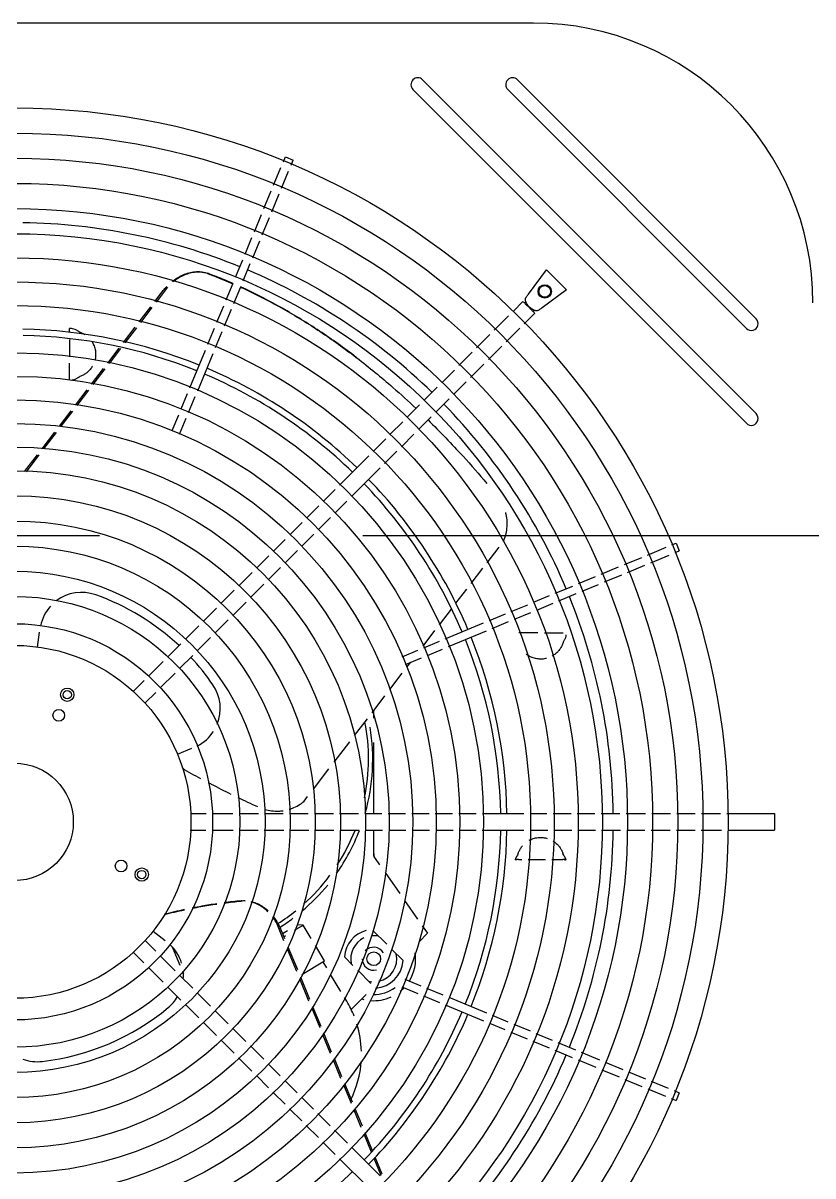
# Model space of a CAD drawing. Extents: x 17.6 to 65.2, y 116.5 to 153.5.
# Drawn here: x 34.349 to 34.724, y 149.449 to 149.996 of the extents above; entities that cross this region are included whole.
import ezdxf

# ---------------------------------------------------------------- set-up
doc = ezdxf.new("R2010")
doc.units = 0
doc.header["$MEASUREMENT"] = 0
doc.linetypes.add('HIDDEN', pattern=[0.375, 0.25, -0.125])
doc.layers.add('INST_-_AR_CONDICIONADO', color=1, linetype='CONTINUOUS')

msp = doc.modelspace()

# ---------------------------------------------------------------- linework, layer by layer
at = {"layer": 'INST_-_AR_CONDICIONADO', "linetype": 'CONTINUOUS'}
for p, q in [((34.59110214718316, 149.9961699994383), (34.09862163598154, 149.9961699994383)), ((34.53851463174692, 149.9692388297819), (34.6968383850276, 149.8109150765016)), ((34.58352093986559, 149.9692388297819), (34.6968383850276, 149.8559213846205)), ((34.53390341514546, 149.9646276131805), (34.69222716842614, 149.8063038598997)), ((34.57890972326459, 149.9646276131805), (34.69222716842614, 149.8513101680194))]:
    msp.add_line(p, q, dxfattribs=at)
at = {"layer": 'INST_-_AR_CONDICIONADO', "color": 9, "linetype": 'CONTINUOUS'}
for p, q in [((34.47241171710721, 149.93039240586), (34.47337356367029, 149.9327145088783)), ((34.473374196642, 149.9327142466928), (34.47704815415977, 149.9311924436613)), ((34.4678007195339, 149.9192604729828), (34.47127196878023, 149.9276408099908)), ((34.47603493630277, 149.9287445290559), (34.47704878713148, 149.9311921814758)), ((34.47152794725935, 149.9178636949819), (34.47489518797624, 149.9259929331871)), ((34.46320215026594, 149.9081585446863), (34.46666097120624, 149.9165088771136)), ((34.46690336827646, 149.9066989736812), (34.47038819893282, 149.9151120991131)), ((34.45864515054268, 149.897156974152), (34.46206290033433, 149.9054081520524)), ((34.46234636855411, 149.8956974031473), (34.46576411834553, 149.9039485810477)), ((34.45426983210518, 149.8865940210404), (34.45750590061107, 149.8944065815185)), ((34.45786701122483, 149.8848832779324), (34.46120711862386, 149.8929470105131)), ((34.44970751292226, 149.875579608193), (34.45312925230905, 149.8838404178284)), ((34.45330469204259, 149.8738688650857), (34.45672643142893, 149.8821296747211)), ((34.58870498378565, 149.8675840339632), (34.59728399001096, 149.8791779528845)), ((34.60677750812965, 149.8696844347656), (34.59728399001096, 149.8791779528845)), ((34.44524771531133, 149.8648127043176), (34.44856693312613, 149.8728260049813)), ((34.41141756035267, 149.8640250878709), (34.41542579870088, 149.8692487257863)), ((34.41214058292917, 149.8638091272214), (34.41763511709814, 149.8709697435622)), ((34.44887093450802, 149.8631648275135), (34.45216411224715, 149.8711152618737)), ((34.60677750812965, 149.8696844347656), (34.59526629714355, 149.8611667408032)), ((34.4408786800584, 149.8542649201533), (34.4441079669848, 149.8620611084487)), ((34.58141969603525, 149.8593967036549), (34.58613623924293, 149.8641132468626)), ((34.58745599234135, 149.8640708149271), (34.58695119702588, 149.8632948671985)), ((34.40404436940457, 149.8544161583488), (34.40947831299832, 149.8614978115151)), ((34.40477584159635, 149.8542112094521), (34.41020133557481, 149.8612818508655)), ((34.44450189925374, 149.8526170433496), (34.44773118618082, 149.8604132316446)), ((34.57253000161131, 149.8505070092312), (34.57931217937812, 149.8572891869981)), ((34.58671036825035, 149.8535342501393), (34.59171280210853, 149.8585366839972)), ((34.59167037017232, 149.8598564370959), (34.59089442244453, 149.8593516417805)), ((34.59526629714355, 149.8611667408032), (34.59518380567374, 149.8611051387955)), ((34.37096773451231, 149.8495860411717), (34.37096773451231, 149.8512416043262)), ((34.37177514698988, 149.8512416043262), (34.37096773451231, 149.8512416043262)), ((34.39653472662349, 149.844629401335), (34.4020921300405, 149.8518719504754)), ((34.397292277102, 149.8444584383237), (34.40282360223205, 149.8516670015782)), ((34.43655070893828, 149.8438162735796), (34.4397389317312, 149.8515133242844)), ((34.57820178725638, 149.8450256691458), (34.58460285159322, 149.8514267334825)), ((34.37096773451231, 149.8460576696344), (34.37096773451231, 149.8378421844191)), ((34.44019993784855, 149.8422311897802), (34.44336215092721, 149.8498654474806)), ((34.56412500562806, 149.8421020132477), (34.57042494222446, 149.8484019498441)), ((34.38905037557151, 149.8348756051452), (34.39453889967581, 149.8420283890181)), ((34.38980792605071, 149.8347046421336), (34.39529645015432, 149.841857426006)), ((34.4280045071132, 149.8231839172264), (34.43541145900804, 149.841065880946)), ((34.55570599537327, 149.8336830029932), (34.56202025306425, 149.8399972606843)), ((34.56970156849388, 149.8365254503828), (34.57609672786953, 149.8429206097589)), ((34.37096773451231, 149.8268337710865), (34.37096773451231, 149.83485473525)), ((34.43173173483933, 149.8217871392258), (34.43906068791807, 149.8394807971461)), ((34.56128255823819, 149.8281064401276), (34.56759681592916, 149.8344206978189)), ((34.3814056868473, 149.8249128528329), (34.38705454862384, 149.832274592828)), ((34.38219058006416, 149.8247775235712), (34.38781209910303, 149.832103629816)), ((34.54757577905161, 149.8255527866716), (34.55360124280924, 149.8315782504293)), ((34.53913709627841, 149.8171141038993), (34.54546610835791, 149.8234431159778)), ((34.55315234191676, 149.8199762238057), (34.55917780567438, 149.8260016875637)), ((34.37372982262195, 149.8149094718152), (34.37935878971984, 149.8222452845617)), ((34.37451471583881, 149.8147741425538), (34.38014368293739, 149.8221099552996)), ((34.42385437088546, 149.8131646020591), (34.42686475878691, 149.8204323213574)), ((34.42745155000648, 149.8114538589521), (34.43059198651213, 149.8190355433572)), ((34.54471365914469, 149.8115375410333), (34.55104267122283, 149.8178665531129)), ((34.53119054904528, 149.8091675566652), (34.53702742558585, 149.8150044332061)), ((34.36607865429141, 149.8049382751162), (34.3716829254945, 149.8122419035434)), ((34.3669337513752, 149.8048944373135), (34.37246781871136, 149.8121065742823)), ((34.41957719665174, 149.8028385900148), (34.42271379109002, 149.8104109988476)), ((34.42317437577208, 149.8011278469075), (34.42631097021035, 149.8087002557401)), ((34.52311173519365, 149.8010887428137), (34.52908303238814, 149.8070600400084)), ((34.53648122126037, 149.8033051031497), (34.54260398845145, 149.8094278703402)), ((34.35789602917703, 149.7942744704502), (34.36387821382982, 149.8020706052751)), ((34.35876206312128, 149.7942448858424), (34.36473331091292, 149.8020267674726)), ((34.51503474392257, 149.7930117515425), (34.52100421853652, 149.7989812261569)), ((34.52840240740943, 149.7952262892985), (34.53437370460392, 149.8011975864929)), ((34.34954492947486, 149.7833911054279), (34.35566906925646, 149.7913722397771)), ((34.35041096341956, 149.7833615208203), (34.35653510320049, 149.7913426551697)), ((34.49902834469003, 149.7770053523097), (34.51292876361936, 149.790905771239)), ((34.52042080568299, 149.787244687572), (34.52629489075161, 149.793118772641)), ((34.50470013033464, 149.7715240122243), (34.51831482538, 149.7851387072687)), ((34.49131789390185, 149.7692949015219), (34.49692328530318, 149.7749002929232)), ((34.496894456767, 149.7637183386568), (34.50259507094779, 149.7694189528374)), ((34.48340662880241, 149.7613836364231), (34.48920822320883, 149.7671852308291)), ((34.47540671976276, 149.7533837273826), (34.48129695811008, 149.75927396573)), ((34.48898319166824, 149.7558070735575), (34.49478478607443, 149.7616086679637)), ((34.48119977843635, 149.748023660326), (34.486873520975, 149.7536974028646)), ((34.4675840986049, 149.7455611062247), (34.47329920310585, 149.7512762107258)), ((34.56907496297458, 149.740186132454), (34.5747913648122, 149.747635892371)), ((34.6452248245123, 149.7438296328496), (34.65407201130961, 149.7474942576099)), ((34.65682842890465, 149.7486360031615), (34.6587917367217, 149.7494492318861)), ((34.65879199890719, 149.7494485989144), (34.6603138019384, 149.7457746413967)), ((34.45967283350569, 149.7376498411259), (34.46547442791189, 149.7434514355318)), ((34.47316066147073, 149.7399845433597), (34.47908733287045, 149.7459112147594)), ((34.63429852892727, 149.7393038130316), (34.64247483276267, 149.74269054897)), ((34.6467471519145, 149.7401544093889), (34.65559433871181, 149.7438190341486)), ((34.65835075630685, 149.7449607797008), (34.66031406412321, 149.7457740084251)), ((34.46524939637129, 149.7320732782602), (34.4710509907768, 149.7378748726665)), ((34.56147697404299, 149.730284240496), (34.56705740938469, 149.7375568054248)), ((34.62329695839253, 149.7347468133084), (34.63154813629308, 149.7381645631005)), ((34.63575809993199, 149.7356025950192), (34.64399716016464, 149.7390153255093)), ((34.45123415073431, 149.7292111583535), (34.45756316281245, 149.7355401704327)), ((34.61248283317832, 149.7302674559799), (34.62054656575901, 149.7336075633777)), ((34.62475652939725, 149.731045595297), (34.63300770729847, 149.7344633450889)), ((34.44279546796088, 149.7207724755811), (34.44912448004038, 149.7271014876604)), ((34.45681071359922, 149.7236345954879), (34.46313972567805, 149.7299636075671)), ((34.55429771454465, 149.7209280473596), (34.55947585647937, 149.7276763333138)), ((34.60146842033055, 149.7257051367969), (34.60972922996643, 149.7291268761838)), ((34.60317916343865, 149.7221079576768), (34.61143997307386, 149.7255296970637)), ((34.61419357628574, 149.7266702768595), (34.62200613676396, 149.7299063453661)), ((34.44837203082648, 149.7151959127155), (34.4547010429053, 149.7215249247947)), ((34.5805675420911, 149.7170477095643), (34.58837739194519, 149.7202826552944)), ((34.59113380954159, 149.721424400846), (34.59871481712003, 149.7245645570012)), ((34.59265613694379, 149.7177491773852), (34.60042556022677, 149.7209673778808)), ((34.43435678518881, 149.7123337928088), (34.44068579726763, 149.718662804888)), ((34.54645143442303, 149.7107025760228), (34.55220537317905, 149.718201255003)), ((34.5702198660349, 149.7127615618031), (34.57781112449516, 149.715905964013)), ((34.58208986949376, 149.7133724861032), (34.58989971934784, 149.7166074318334)), ((34.42591292060706, 149.7038899282266), (34.43224711449557, 149.7102241221156)), ((34.43993334805373, 149.7067572299435), (34.44626236013391, 149.7130862420226)), ((34.54920427923935, 149.7040566207309), (34.56746626282347, 149.711620982007)), ((34.57155377773256, 149.7090082940018), (34.57933345189736, 149.7122307405519)), ((34.35576987438321, 149.7001166915577), (34.35671656013983, 149.7073074837885)), ((34.43148948347198, 149.6983133653614), (34.43782367736071, 149.70464755925)), ((34.53869835836122, 149.7005985705815), (34.54435909305698, 149.7079757836662)), ((34.55072660664155, 149.7003813972699), (34.56880017451999, 149.7078677142057)), ((34.5931416450519, 149.7069669851867), (34.5842439354642, 149.7069669851867)), ((34.59628201314104, 149.7069669851867), (34.60525856692243, 149.7069669851867)), ((34.41745001169693, 149.695427019318), (34.42380816804302, 149.7017851756627)), ((34.52872740215321, 149.6955748205267), (34.53629981098561, 149.6987114149651)), ((34.5390534141975, 149.6998519947609), (34.5464542874895, 149.7029175368518)), ((34.54076415730469, 149.6962548156401), (34.5479766148917, 149.6992423133911)), ((34.40837331590842, 149.6863503235286), (34.41534249504116, 149.6933195026612)), ((34.42310752536855, 149.6899314072578), (34.42938473090885, 149.6962086127974)), ((34.53043814526063, 149.6919776414066), (34.53801055409212, 149.6951142358447)), ((34.53106402096864, 149.6906493083866), (34.53284980064859, 149.6929765817762)), ((34.41394987877402, 149.6807737606633), (34.42099507980265, 149.6878189616917)), ((34.52287523554469, 149.6799774754492), (34.52885488260813, 149.6877703032232)), ((34.40103714853694, 149.6790141561578), (34.40626856334507, 149.6842455709647)), ((34.40671603751684, 149.6735399194062), (34.41184512621066, 149.6786690080997)), ((34.51449548326627, 149.6690567696627), (34.52063914734981, 149.6770633485778)), ((34.50621121441577, 149.6582605003013), (34.51228634490644, 149.6661777644999)), ((34.51532061456282, 149.66645699529), (34.51532061456282, 149.6701321017041)), ((34.4965303783556, 149.6456441891168), (34.5039293137595, 149.6552866694669)), ((34.51532061456282, 149.6212055617552), (34.51532061456282, 149.654912768147)), ((34.42874886690788, 149.6520094592234), (34.42198240897778, 149.6492067005795)), ((34.48666513115109, 149.6327875486499), (34.4940640665543, 149.642430029)), ((34.48227118432919, 149.6270612456655), (34.48393698352561, 149.6292321574437)), ((34.42839363823464, 149.6212055617552), (34.4357203600498, 149.6212055617552)), ((34.43871261723984, 149.6212055617552), (34.4484935153564, 149.6212055617552)), ((34.45147051889057, 149.6212055617552), (34.46065414225563, 149.6212055617552)), ((34.4636324481628, 149.6212055617552), (34.47229795663657, 149.6212055617552)), ((34.47527626254282, 149.6212055617552), (34.48421118026408, 149.6212055617552)), ((34.48718948617102, 149.6212055617552), (34.49612440389069, 149.6212055617552)), ((34.49910270979854, 149.6212055617552), (34.50803762751889, 149.6212055617552)), ((34.51101593342582, 149.6212055617552), (34.51920627466893, 149.6212055617552)), ((34.52218458057609, 149.6212055617552), (34.53036111255165, 149.6212055617552)), ((34.53333811608536, 149.6212055617552), (34.54154356897061, 149.6212055617552)), ((34.54452187487777, 149.6212055617552), (34.55271221612156, 149.6212055617552)), ((34.55569052202782, 149.6212055617552), (34.56398706766004, 149.6212055617552)), ((34.56696407119443, 149.6212055617552), (34.58650631206115, 149.6212055617552)), ((34.58948983696746, 149.6212055617552), (34.59750367425181, 149.6212055617552)), ((34.60048415289111, 149.6212055617552), (34.6089288423691, 149.6212055617552)), ((34.61190932100772, 149.6212055617552), (34.62022048334347, 149.6212055617552)), ((34.62319878925041, 149.6212055617552), (34.63213370697144, 149.6212055617552)), ((34.63511201287793, 149.6212055617552), (34.64431633984486, 149.6212055617552)), ((34.64729464575203, 149.6212055617552), (34.65622956347238, 149.6212055617552)), ((34.65920786937932, 149.6212055617552), (34.66793410773539, 149.6212055617552)), ((34.67091111126911, 149.6212055617552), (34.67996358326855, 149.6212055617552)), ((34.68294406190785, 149.6212055617552), (34.70547723179925, 149.6212055617552)), ((34.70547723179925, 149.6212042034981), (34.70547723179925, 149.6133204691765)), ((34.42824892725548, 149.6133191109194), (34.43556551711868, 149.6133191109194)), ((34.43854382302561, 149.6133191109194), (34.44862818070328, 149.6133191109194)), ((34.45160518423745, 149.6133191109194), (34.46038473300905, 149.6133191109194)), ((34.46336303891621, 149.6133191109194), (34.47256736588315, 149.6133191109194)), ((34.47554567178963, 149.6133191109194), (34.48448058950999, 149.6133191109194)), ((34.48745889541692, 149.6133191109194), (34.4963938131375, 149.6133191109194)), ((34.49937211904444, 149.6133191109194), (34.50830703676547, 149.6133191109194)), ((34.51128534267241, 149.6133191109194), (34.5194756839162, 149.6133191109194)), ((34.51532061456282, 149.6018396296655), (34.51532061456282, 149.6133191109194)), ((34.52245398982336, 149.6133191109194), (34.53049577789852, 149.6133191109194)), ((34.53347278143224, 149.6133191109194), (34.54181297821742, 149.6133191109194)), ((34.54479128412436, 149.6133191109194), (34.55298162536815, 149.6133191109194)), ((34.55595993127531, 149.6133191109194), (34.56385240231316, 149.6133191109194)), ((34.56682940584756, 149.6133191109194), (34.58650631206115, 149.6133191109194)), ((34.58948983696746, 149.6133191109194), (34.59790798468725, 149.6133191109194)), ((34.60088846332587, 149.6133191109194), (34.60933315280317, 149.6133191109194)), ((34.61231363144248, 149.6133191109194), (34.62048989259006, 149.6133191109194)), ((34.62346819849699, 149.6133191109194), (34.63240311621757, 149.6133191109194)), ((34.63538142212519, 149.6133191109194), (34.64404693059896, 149.6133191109194)), ((34.64702523650544, 149.6133191109194), (34.6559601542258, 149.6133191109194)), ((34.65893846013341, 149.6133191109194), (34.66779944238783, 149.6133191109194)), ((34.67077644592223, 149.6133191109194), (34.68036789370331, 149.6133191109194)), ((34.68334837234192, 149.6133191109194), (34.70547723179925, 149.6133191109194)), ((34.51604020907075, 149.5998073571336), (34.51806638633411, 149.5969136761147)), ((34.58265187371512, 149.5992783581505), (34.58240815369595, 149.5992361410647)), ((34.58265187371512, 149.5992361410647), (34.58240815369595, 149.5992361410647)), ((34.58393512194539, 149.5993611868996), (34.5855515639023, 149.5993611868996)), ((34.58853508880861, 149.5993611868996), (34.59676522966379, 149.5993611868996)), ((34.59975267883306, 149.5993611868996), (34.60503182887578, 149.5993611868996)), ((34.60589529306526, 149.5993268247925), (34.60631550383869, 149.5992793612185)), ((34.60655879712522, 149.5992361410647), (34.60631539860196, 149.5992783269722)), ((34.60655879712522, 149.5992361410647), (34.60631550383869, 149.5992361410647)), ((34.52067556845077, 149.5931873778751), (34.52764759594561, 149.5832302907049)), ((34.52995834063563, 149.5799302052826), (34.53608882338153, 149.5711749685687)), ((34.46895336676062, 149.5697066522207), (34.47254216332612, 149.5610425308784)), ((34.47105399798602, 149.5664732182899), (34.4729134610634, 149.56198407731)), ((34.47763555134679, 149.565844709422), (34.48177787055783, 149.5683336659071)), ((34.48177787055783, 149.5683336659071), (34.4788843146323, 149.568428200129)), ((34.48566492935402, 149.5618645137066), (34.48177787055783, 149.5683336659071)), ((34.53836153140696, 149.567929205131), (34.54082975251163, 149.5644042200803)), ((34.40661371140322, 149.5610870793824), (34.41180440547987, 149.5558963853057)), ((34.41053617977695, 149.5654873937256), (34.41624382045893, 149.5609877215264)), ((34.47196606412535, 149.5642712958466), (34.47438970046687, 149.5657275634789)), ((34.47257406177778, 149.5628034596666), (34.4734423149971, 149.5633251588331)), ((34.51486234828803, 149.5657888464261), (34.52145264976343, 149.5591985449497)), ((34.54082975251163, 149.5644042200803), (34.53684515785426, 149.5604196254223)), ((34.40113947465193, 149.5554081904024), (34.40622784261427, 149.5503198224404)), ((34.41969029030065, 149.5579574330816), (34.42329255445702, 149.5492607980999)), ((34.47418129507741, 149.5570853167764), (34.47860633303799, 149.546402330117)), ((34.47455259281401, 149.5580268632076), (34.47904469805599, 149.5471819618086)), ((34.49197084242246, 149.55136971197), (34.48759673013024, 149.558649457311)), ((34.52386159444563, 149.5567896002676), (34.5292155560735, 149.55143563864)), ((34.41391407617243, 149.5537867146125), (34.42102401971079, 149.5466767710742)), ((34.48116267006003, 149.5448755068334), (34.49197084242246, 149.55136971197)), ((34.49299216179452, 149.5479900321415), (34.49122920222453, 149.5509240895821)), ((34.50545780789435, 149.5491741149379), (34.50142567305261, 149.5532062497797)), ((34.40833751330752, 149.5482101517472), (34.41535223406549, 149.5411954309887)), ((34.42312907909809, 149.5445717116874), (34.42938499458864, 149.5383157961967)), ((34.42459935213583, 149.5461059094193), (34.42495406818625, 149.5452495491192)), ((34.49969324136691, 149.5368375629001), (34.49484207779528, 149.5449112548983)), ((34.50775253819256, 149.5468793846393), (34.5139625583945, 149.5406693644372)), ((34.41745729345234, 149.539090371602), (34.4238084317235, 149.5327392333307)), ((34.48005486209672, 149.5429052716176), (34.48440044927338, 149.5324140961187)), ((34.48049322711449, 149.5436849033088), (34.48483881429138, 149.5331937278102)), ((34.52863761191838, 149.5389870444805), (34.53620119166112, 149.535854107171)), ((34.5300971829231, 149.5426882624919), (34.53766076266584, 149.5395553251827)), ((34.43149466528166, 149.5362061255035), (34.43780374116363, 149.5298970496216)), ((34.50249781433513, 149.5321699696516), (34.50145730084705, 149.5339016749011)), ((34.50446700596876, 149.5280414735373), (34.51174766061922, 149.5353221281875)), ((34.53895158429464, 149.5347148572401), (34.54650954920089, 149.5315842456721)), ((34.54041115529935, 149.5384160752525), (34.54815742600431, 149.5352074648684)), ((34.55090902187385, 149.5340677165411), (34.56880017451999, 149.5266569584686)), ((34.42591810241606, 149.5306295626382), (34.43222717829872, 149.524320486756)), ((34.48584897833211, 149.528917037619), (34.48968691283585, 149.51965144409)), ((34.48628734335011, 149.5296966693103), (34.49017927345017, 149.5203007188797)), ((34.54926114506975, 149.5304444973453), (34.56746626282347, 149.5229036906669)), ((34.43990849372699, 149.527792297058), (34.44622275141865, 149.5214780393667)), ((34.57155377773256, 149.5255163786724), (34.57898733012871, 149.5224373004533)), ((34.43433193086184, 149.522215734192), (34.44064618855305, 149.5159014765007)), ((34.44832750398245, 149.5193732868027), (34.45464176167366, 149.5130590291114)), ((34.49149893179151, 149.5171147818143), (34.49516997530714, 149.50825209877)), ((34.5702198660349, 149.5217631108714), (34.57759055212796, 149.518710072728)), ((34.58034214799613, 149.5175703244006), (34.58813833629165, 149.5143410374737)), ((34.58173892599712, 149.5212975521266), (34.58953511429308, 149.5180682651997)), ((34.44275094111686, 149.5137967239375), (34.44906519880851, 149.507482466246)), ((34.49100657117674, 149.5164655070252), (34.49467150696455, 149.5076175693398)), ((34.59088993216051, 149.513201289147), (34.5985434246893, 149.5100311087418)), ((34.59228671016126, 149.516928516873), (34.60000299569469, 149.5137323267538)), ((34.60275338832821, 149.5125930768232), (34.61100456622921, 149.509175327031)), ((34.45674651423815, 149.5109542765475), (34.46306077192912, 149.5046400188561)), ((34.60129381732349, 149.5088918588109), (34.6095449952245, 149.505474109019)), ((34.61375495886273, 149.5080360771001), (34.62245438592095, 149.504432656428)), ((34.45116995137255, 149.5053777136821), (34.45748420906352, 149.4990634559908)), ((34.46516552449248, 149.5025352662928), (34.47095359404329, 149.4967471967423)), ((34.49597830464404, 149.5044626806598), (34.49958435039525, 149.4957569161013)), ((34.49647677298663, 149.5050972100895), (34.50007671100957, 149.496406190891)), ((34.61229538785801, 149.5043348590887), (34.62074364281284, 149.5008354773075)), ((34.62520798913283, 149.5032920766322), (34.63346879876872, 149.4998703372453)), ((34.45958896162733, 149.4969587034269), (34.46537703117701, 149.4911706338767)), ((34.62349724602541, 149.4996948975117), (34.63175805566061, 149.4962731581248)), ((34.63622240197924, 149.4987297574492), (34.64423398176086, 149.4954112524478)), ((34.47305834660642, 149.4946424441781), (34.47891315284687, 149.488787637938)), ((34.5009040087366, 149.4925709790365), (34.50453306917461, 149.4838096521071)), ((34.50139636935091, 149.4932202538255), (34.50502542978961, 149.4844589268967)), ((34.6345116588725, 149.4951325783288), (34.64258610495676, 149.4917880332524)), ((34.64533770082562, 149.4906482849253), (34.65371803783432, 149.4871770356791)), ((34.64698557762972, 149.4942715041211), (34.65511481583462, 149.4909042634051)), ((34.65786641170348, 149.4897645150777), (34.66031406412321, 149.4887506642495)), ((34.46748178374082, 149.4890658813128), (34.47324136720181, 149.4833062978525)), ((34.4810182122344, 149.4866825785511), (34.48673923827141, 149.4809615525141)), ((34.6564696337025, 149.4860372873516), (34.6587917367217, 149.4850754407886)), ((34.6603138019384, 149.4887500312774), (34.65879199890719, 149.4850760737595)), ((34.47534642658866, 149.4812012384657), (34.48116267540581, 149.4753849896484)), ((34.48884399083477, 149.4788567999499), (34.49463206038558, 149.4730687303996)), ((34.50585272751528, 149.4806237150422), (34.5092440048893, 149.4724364472131)), ((34.50634508813096, 149.4812729898312), (34.50975434686848, 149.4730423111488)), ((34.48326742796985, 149.4732802370846), (34.48905549751998, 149.4674921675343)), ((34.49673681294894, 149.4709639778358), (34.50285234548892, 149.4648484452959)), ((34.51052692283406, 149.4693392093123), (34.51405494718097, 149.460821805085)), ((34.51103726481301, 149.469945073248), (34.51456528915992, 149.46142766902)), ((34.49116025008379, 149.4653874149704), (34.49700876549628, 149.4595388995581)), ((34.50496479105482, 149.4627359997295), (34.51831482538, 149.4493859654055)), ((34.49911628215341, 149.4574313829013), (34.51292876361936, 149.4436189014352)), ((34.51533786512573, 149.4577245671839), (34.51864527008024, 149.4497397852863)), ((34.51584820710468, 149.4583304311193), (34.51917266282567, 149.4503044850304))]:
    msp.add_line(p, q, dxfattribs=at)
at = {"layer": 'INST_-_AR_CONDICIONADO', "color": 5, "linetype": 'HIDDEN'}
msp.add_line((33.76019637618405, 149.7530662983001), (39.09622319229003, 149.7530713767441), dxfattribs=at)
at = {"layer": 'INST_-_AR_CONDICIONADO', "color": 9, "linetype": 'CONTINUOUS'}
for centre, radius in [((34.34486189158292, 149.617262336337), 0.3386300768662343), ((34.34486189158292, 149.617262336337), 0.3266959772409925), ((34.34486189158292, 149.617262336337), 0.3147618776157508), ((34.34486189158292, 149.617262336337), 0.302827777990509), ((34.34486189158292, 149.617262336337), 0.2908936783652672), ((34.34486189158292, 149.617262336337), 0.2789595787400256), ((34.34486189158292, 149.617262336337), 0.2675227332658355), ((34.34486189158292, 149.617262336337), 0.2560858877916455), ((34.59646121844071, 149.8688616631954), 0.00318242656673113), ((34.59647249201475, 149.8688729367695), 0.002784623245889737), ((34.34486189158292, 149.617262336337), 0.2448976693929815), ((34.34486189158292, 149.617262336337), 0.2225212325956532), ((34.34486189158292, 149.617262336337), 0.2113330141969891), ((34.34486189158292, 149.617262336337), 0.2001447957983249), ((34.34486189158292, 149.617262336337), 0.1889565773996608), ((34.34486189158292, 149.617262336337), 0.1777683590009967), ((34.34486189158292, 149.617262336337), 0.1665801406023325), ((34.34486189158292, 149.617262336337), 0.1546460409770908), ((34.34486189158292, 149.617262336337), 0.1427119413518491), ((34.34486189158292, 149.617262336337), 0.1307778417266073), ((34.34486189158292, 149.617262336337), 0.1188437421013656), ((34.34486189158292, 149.617262336337), 0.1069096424761239), ((34.34486189158292, 149.617262336337), 0.09398103454877868), ((34.34486189158292, 149.617262336337), 0.08368787362200768), ((34.36984709007243, 149.6775819413895), 0.003157563859178542), ((34.36984709007243, 149.6775819413895), 0.001989016604206956), ((34.36579389336384, 149.6677966589245), 0.002764733079847668), ((34.34486189158292, 149.617262336337), 0.02784623245889738), ((34.39539621416998, 149.5963303345555), 0.002764733079847668), ((34.4051814966349, 149.5922771378476), 0.003157563859178542), ((34.4051814966349, 149.5922771378476), 0.001989016604206956), ((34.51532061456282, 149.5523209442101), 0.003232151981836303)]:
    msp.add_circle(centre, radius, dxfattribs=at)
at = {"layer": 'INST_-_AR_CONDICIONADO', "linetype": 'CONTINUOUS'}
for centre, radius, start, end in [((34.59110214718316, 149.8635025919378), 0.132667407500604, 0, 90), ((34.53620902344574, 149.9669332214815), 0.003260622528517593, 44.99999999999982, 224.9999999999997), ((34.58121533156577, 149.9669332214815), 0.003260622528517593, 44.99999999999982, 224.9999999999997), ((34.6945327767271, 149.8536157763197), 0.003260622528517593, 224.9999999999997, 44.99999999999982), ((34.6945327767271, 149.8086094682005), 0.003260622528517593, 224.9999999999997, 44.99999999999982)]:
    msp.add_arc(centre, radius, start, end, dxfattribs=at)
at = {"layer": 'INST_-_AR_CONDICIONADO', "color": 9, "linetype": 'CONTINUOUS'}
for centre, radius, start, end in [((34.34486189158292, 149.617262336337), 0.2841807473260688, 67.90244455544178, 89.20445385259845), ((34.34486189158292, 149.617262336337), 0.2841807473260688, 45.79569870022348, 67.10099195440566), ((34.34486189158292, 149.617262336337), 0.2337094509943173, 67.99057080421187, 89.03326263171016), ((34.34486189158292, 149.617262336337), 0.2307259260880068, 67.99655861080667, 89.00744136169699), ((34.34486189158292, 149.617262336337), 0.2307259260880068, 45.97864462363032, 67.0085083321477), ((34.34486189158292, 149.617262336337), 0.2337094509943173, 45.96903335171947, 67.01399562227743), ((34.34486189158292, 149.617262336337), 0.2841807473260688, 22.89900804560334, 44.20583880306542), ((34.34486189158292, 149.617262336337), 0.2337094509943173, 22.98800293019752, 44.03381966630985), ((34.34486189158292, 149.617262336337), 0.2307259260880068, 22.99431331290415, 44.01897801070793), ((34.37663740577068, 149.7062368480451), 0.01989016604206956, 70.34680418951484, 127.1240198020049), ((34.34486189158292, 149.617262336337), 0.1143684547419, 46.97725750621379, 70.34680281939522), ((34.37663740577068, 149.7062368480451), 0.01989016604206956, 137.8430956317887, 168.2729606952928), ((34.34486189158292, 149.617262336337), 0.2841807473260688, 0.7971190798106471, 22.09982597210389), ((34.34486189158292, 149.617262336337), 0.2307259260880068, 0.9777409447823957, 22.00568668709695), ((34.34486189158292, 149.617262336337), 0.2337094509943173, 0.9661803337080773, 22.01199706979101), ((34.34486189158292, 149.617262336337), 0.1143684547419, 34.65319746898261, 43.01987235498192), ((34.42258056208289, 149.6709834242946), 0.01989016604206956, 338.0784893087023, 34.65319746898261), ((34.42258056208289, 149.6709834242946), 0.01989016604206956, 296.6382062126809, 327.1413314223998), ((34.42059369878757, 149.6470478599856), 0.09224064502009757, 348.4626921360288, 10.96604070909548), ((34.42059369878757, 149.6470478599856), 0.09422966162430452, 344.2440052283877, 9.205828713298812), ((34.42059369878757, 149.6470478599856), 0.09422966162430452, 324.9034026576977, 338.9188451911116), ((34.42059369878757, 149.6470478599856), 0.09224064502009757, 327.0370461507874, 338.4888171743974), ((34.34486189158292, 149.617262336337), 0.2307259260880068, 337.9914916679039, 359.0180743318757), ((34.34486189158292, 149.617262336337), 0.2337094509943173, 337.9860043776828, 359.0309666482869), ((34.34486189158292, 149.617262336337), 0.2841807473260688, 337.9001740278979, 359.2028809201894), ((34.42059369878757, 149.6470478599856), 0.09224064502009757, 311.7192890087805, 323.2897968374679), ((34.42059369878757, 149.6470478599856), 0.09422966162430452, 310.1166670600045, 320.6372286565987), ((34.42059369878757, 149.6470478599856), 0.09224064502009757, 302.2426702089932, 308.7399196263697), ((34.42059369878757, 149.6470478599856), 0.09422966162430452, 302.0912618774, 306.7387500381914), ((34.51532061456282, 149.5523209442101), 0.01392311622944869, 105.1420801743307, 176.3543710535074), ((34.51532061456282, 149.5523209442101), 0.01093959132313826, 115.676087288288, 192.2362422410968), ((34.51532061456282, 149.5523209442101), 0.01093959132313826, 77.76375775892562, 96.00773045519507), ((34.40507952548887, 149.5444613500639), 0.01989016604206956, 17.01947341358891, 47.38463543900477), ((34.51532061456282, 149.5523209442101), 0.005469795661569129, 31.23814251589356, 137.3669946970293), ((34.51532061456282, 149.5523209442101), 0.005469795661569129, 180.9439614736139, 283.733372627953), ((34.51532061456282, 149.5523209442101), 0.01392311622944869, 273.6456289465236, 356.3543710535074), ((34.51532061456282, 149.5523209442101), 0.01093959132313826, 282.3547032172752, 12.23624224109685), ((34.51532061456282, 149.5523209442101), 0.01989016604206956, 328.0494391392193, 8.141279615701054), ((34.40507952548887, 149.5444613500639), 0.01989016604206956, 355.3844864946055, 5.693012767721551), ((34.51532061456282, 149.5523209442101), 0.01093959132313826, 257.7637577589256, 264.9135129420995), ((34.40507952548887, 149.5444613500639), 0.01989016604206956, 309.5959924602831, 329.4728800276984), ((34.51532061456282, 149.5523209442101), 0.01989016604206956, 265.3439615682834, 294.5873576447728), ((34.51532061456282, 149.5523209442101), 0.01690664113575913, 269.0394005359736, 306.576744230818), ((34.51532061456282, 149.5523209442101), 0.01989016604206956, 309.2087255423316, 316.0803489237178), ((34.34486189158292, 149.617262336337), 0.1143684547419, 276.5600986088341, 309.595991159312), ((34.46064202849061, 149.5070204762587), 0.04883035763328077, 21.754917095493, 31.00000000001376), ((34.51532061456282, 149.5523209442101), 0.01989016604206956, 253.5090181692397, 256.190542510211), ((34.34486189158292, 149.617262336337), 0.2307259260880068, 315.9782608696, 337.0034413891993), ((34.34486189158292, 149.617262336337), 0.2337094509943173, 315.9667373683235, 337.0094291958025), ((34.46064202849061, 149.5070204762587), 0.04883035763328077, 1.748609662280346, 17.09760792729875), ((34.34486189158292, 149.617262336337), 0.2841807473260688, 315.7941611969355, 337.1009919543951), ((34.35565559374299, 149.5234026376946), 0.01989016604206956, 249.7505437570166, 276.560101040913), ((34.46064202849061, 149.5070204762587), 0.04883035763328077, 334.1483674999001, 355.8693609324122), ((34.34486189158292, 149.617262336337), 0.2307259260880068, 293.0005061603297, 314.0237331896779)]:
    msp.add_arc(centre, radius, start, end, dxfattribs=at)
for points, start_tangent, end_tangent in [([(34.41956239993647, 149.87352094474), (34.42008064546781, 149.8739321898728), (34.42272065848351, 149.8756998053989), (34.42548681847097, 149.8770323597141), (34.4283171881093, 149.8778967609837), (34.4311423996719, 149.8782647906182), (34.43296697584219, 149.8782268394036)], (0.7748840134285561, 0.6321034454366258), (0.9965179575865089, -0.08337841571781598)), ([(34.43388259285962, 149.8779090958533), (34.43158748716428, 149.8780110092219), (34.42882021740229, 149.8776734954471), (34.42604446948326, 149.8768576975154), (34.42332664704463, 149.8755904374204), (34.42072476379349, 149.8739028414788), (34.42004904754276, 149.8733791830666)], (-0.9922212627097168, 0.1244868098504222), (-0.7795844117102332, -0.6262971698949387)), ([(34.43296697584219, 149.8782268394036), (34.43388655601075, 149.8781191975849), (34.43647545162094, 149.8774575238487)], (0.9965179575859056, -0.08337841572502769), (0.9382789056529354, -0.3458795964013059)), ([(34.43644489524104, 149.8773294675927), (34.43427382794926, 149.8778542949608), (34.43388259285962, 149.8779090958533)], (-0.9484278330021454, 0.3169931317660604), (-0.9922212627119078, 0.12448680983296)), ([(34.43680896809747, 149.8772016075246), (34.43644489524104, 149.8773294675927)], (-0.9383410684980715, 0.3457109184996874), (-0.9484278330008415, 0.3169931317699607)), ([(34.43685631898506, 149.87731672161), (34.43647545162094, 149.8774575238487)], (-0.93763437806206, 0.3476230330058322), (-0.9382789191098858, 0.3458795598961937)), ([(34.43680896809747, 149.8772016075246), (34.43938044377228, 149.8762358400869)], (0.938341068503864, -0.3457109184839651), (0.9339413267107518, -0.3574263536195405)), ([(34.44055311937882, 149.8759082744641), (34.43685631898506, 149.87731672161)], (-0.9312660377066013, 0.3643399058767065), (-0.9376343780931793, 0.3476230329218949)), ([(34.43938044377228, 149.8762358400869), (34.4484502686571, 149.872536786811)], (0.9339413267105647, -0.3574263536200297), (0.9176832018380678, -0.3973129007019932)), ([(34.44848887242119, 149.8726293741887), (34.44055311937882, 149.8759082744641)], (-0.9169580608890835, 0.3989836018817465), (-0.9312660377031264, 0.3643399058855883)), ([(34.41542579871771, 149.8692487258092), (34.4170470033082, 149.8711640468317)], (0.6087614289874305, 0.7933533403075718), (0.6820295576467971, 0.7313246081570853)), ([(34.41542579870088, 149.8692487257863), (34.41669455288502, 149.8706242695494), (34.41726438889805, 149.8711057581116)], (0.6087614290017219, 0.7933533402966055), (0.7855058676483868, 0.6188542089135007)), ([(34.45208870068882, 149.8709248962259), (34.45457758031125, 149.8697800882144), (34.47229820067287, 149.86063485115), (34.48988725690219, 149.8498141885438), (34.50696044482652, 149.8376057700018)], (0.9108675119236783, -0.4126988923197733), (0.7940776324837556, -0.6078163485700213)), ([(34.50696025450929, 149.8376062148402), (34.48957116315455, 149.8500568696482), (34.47197988089761, 149.8608795431413), (34.4542537813104, 149.8700291399038), (34.45212413847776, 149.8710110970789)], (-0.793353217245996, 0.6087615893643649), (-0.9101402604756395, 0.4143002609959778)), ([(34.58732036111655, 149.8652393765926), (34.58740534376375, 149.8655962406316), (34.58758199975114, 149.8659723564232), (34.58782752964544, 149.8663692268219), (34.58811847404354, 149.8667859574938), (34.58843635697212, 149.8672206739375)], (0.09486964957878444, 0.9954897034067197), (0.5938027849536245, 0.8046106217179337)), ([(34.58843635697212, 149.8672206739375), (34.58870503973844, 149.8675839925408)], (0.5938027849959423, 0.8046106216867029), (0.5949974273001193, 0.8037276040464453)), ([(34.58695119702588, 149.8632948671985), (34.5864414512248, 149.8638106601831), (34.58617056833509, 149.8640789146958)], (-0.7071067811865476, 0.7071067811865476), (0.7036892182019787, 0.7105079057873235)), ([(34.58892692508812, 149.8613273698421), (34.588198900321, 149.8620471499503), (34.5875337819823, 149.8627243722316), (34.58695119702588, 149.8632948671985)], (-0.5447872637093671, 0.8385742884801921), (-0.7071067812043805, 0.7071067811687145)), ([(34.58745599234135, 149.8640708149271), (34.58733041369874, 149.8646647688588), (34.58732036111655, 149.8652393765926)], (-0.2859895236251497, 0.9582327443667641), (0.09486964955907169, 0.9954897034085983)), ([(34.59167037017232, 149.8598564370959), (34.59093801196923, 149.8601883323672), (34.59019029042656, 149.8606302559257), (34.58945790502753, 149.861194132508), (34.58879042178228, 149.861862071926), (34.58822824617187, 149.8625930643818), (34.58778749306339, 149.8633392203976), (34.58745599234135, 149.8640708149271)], (-0.9308310551232193, 0.3654497869997937), (-0.3654497869997937, 0.9308310551232193)), ([(34.59089442244453, 149.8593516417805), (34.59052527596259, 149.8597279797046), (34.5901488585589, 149.8601107779238), (34.58977269904813, 149.8604764805674), (34.58943088138517, 149.8608523058027), (34.58913739298623, 149.8612057032483)], (-0.7071067811865476, 0.7071067811865476), (-0.5711557494314432, 0.8208417081821601)), ([(34.59089442244453, 149.8593516417805), (34.59141021338428, 149.8588418944712), (34.59167846968921, 149.8585710129044)], (0.7071067811865476, -0.7071067811865476), (0.710506512802383, 0.7036906246820382)), ([(34.59283893183783, 149.8597208058715), (34.59226444903243, 149.8597308434799), (34.59167037017232, 149.8598564370959)], (-0.9954897034070741, -0.09486964957506687), (-0.9582327443811656, 0.2859895235768961)), ([(34.59518355586147, 149.8611054760979), (34.59459046058532, 149.8606678459938), (34.59395847272481, 149.8602210997999), (34.59337905252369, 149.8598829171499), (34.59283893183783, 149.8597208058715)], (-0.8036054923929976, -0.5951623413790627), (-0.9954897034100727, -0.09486964954360068)), ([(34.37532642599012, 149.8498147935938), (34.37417367936587, 149.8504504545885), (34.37298199683528, 149.8510066190578), (34.37177514698988, 149.8512416043262)], (-0.8814715486939344, 0.4722371320037393), (-1, 0)), ([(34.37532642599012, 149.8498147935938), (34.37566705515974, 149.8496538912051), (34.37584776662675, 149.8496072369782)], (0.8814715486980161, -0.4722371319961204), (0.9880112282469132, -0.1543820354122394)), ([(34.37584445466837, 149.8495860411717), (34.37735604480463, 149.8489224329756), (34.37815029625517, 149.8484585165449)], (0.9428090415847203, -0.333333333325818), (0.8420309416738199, -0.5394292291523516)), ([(34.38159781659078, 149.8449750976045), (34.38234853899121, 149.8435600658451), (34.3830575552513, 149.8413695920187), (34.38330325985794, 149.8390251038923), (34.38305265952704, 149.8366829272628), (34.38295065682246, 149.8362510542752)], (0.5306408489115316, -0.8475967729212099), (-0.249142950996186, -0.9684667211468406)), ([(34.50696044482652, 149.8376057700018), (34.50727665006457, 149.8373634359918)], (0.7940776323839803, -0.6078163487003723), (0.7933532076288242, -0.6087616018977018)), ([(34.50727665006457, 149.8373634359918), (34.52440829442321, 149.8233252649195), (34.53538329353751, 149.813366668911)], (0.7933532075399237, -0.6087616020135591), (0.7275994193302849, -0.6860022485314697)), ([(34.3818048302021, 149.8334445184739), (34.38131098851636, 149.8326650180302), (34.38010849796433, 149.8312094696989), (34.3787774947441, 149.8300494708941), (34.37735336871401, 149.8291515240093), (34.37584445466837, 149.8284893342406)], (-0.499908549721172, -0.8660781961899713), (-0.9428090415823623, -0.3333333333324875)), ([(34.37177514698988, 149.8268337710865), (34.37298327375811, 149.8270692219033), (34.37417491292808, 149.8276255840001), (34.37532642599012, 149.8282605818187)], (1, 0), (0.8814715487025828, 0.4722371319875962)), ([(34.37532642599012, 149.8282605818187), (34.37566705515974, 149.8284214842075), (34.37584776662675, 149.8284681384347)], (0.8814715486980161, 0.4722371319961204), (0.9880112282469132, 0.1543820354122394)), ([(34.54107231027501, 149.8078962802868), (34.55769132545242, 149.790658129492), (34.56896794387717, 149.7778417939511)], (0.714056470489839, -0.700088106563448), (0.6470288033620574, -0.7624655583171374)), ([(34.57680432290704, 149.7502826395614), (34.57793031628944, 149.7532720073911), (34.57855110060063, 149.7564793107095), (34.57863234317665, 149.7597703800497), (34.57817455153395, 149.763068084217), (34.57794081218617, 149.7640182189449)], (0.4306093744937162, 0.9025384017304363), (-0.2612984904796657, 0.9652580478157373)), ([(34.60526058129813, 149.7024306909073), (34.60589624229215, 149.7035834375318), (34.60617804786511, 149.7041290682484)], (0.4722371319843865, 0.8814715487043023), (0.434793195355305, 0.9005303311231242)), ([(34.60617804786511, 149.7041290682484), (34.60645240676126, 149.7047751200622), (34.60668739203038, 149.7059819699069)], (0.4347931953820864, 0.9005303311101934), (0, 1)), ([(34.60503182887578, 149.7019126622282), (34.60436822068004, 149.7004010720921), (34.60346771516788, 149.6989742601064), (34.60230399618899, 149.6976410880656), (34.60084384895322, 149.6964376194732), (34.6000090519608, 149.6959135845054)], (-0.3333333333397941, -0.9428090415797792), (-0.8695333943662741, -0.4938741500441848)), ([(34.60526058129813, 149.7024306909073), (34.60509967890926, 149.7020900617372), (34.60505302468209, 149.7019093502703)], (-0.4722371319961204, -0.8814715486980161), (-0.1543820354122394, -0.9880112282469132)), ([(34.59723146801639, 149.6947965948821), (34.59681537972301, 149.694699561646), (34.59447089159676, 149.6944538570395), (34.59212871496698, 149.6947044573704), (34.58994333055443, 149.695416447812), (34.588110805734, 149.6964461283808), (34.58763442192731, 149.6967952373738)], (-0.9693486612748757, -0.2456891794210852), (-0.7907106571726612, 0.6121900494401868)), ([(34.43324263116438, 149.6377025191483), (34.42445846195187, 149.6425337676909)], (-0.881654458729202, 0.4718955556083547), (-0.8705863934564414, 0.4920155805749514)), ([(34.4476728652287, 149.630305549972), (34.43827143486419, 149.6350516507952), (34.43682038282259, 149.6358082788738)], (-0.8976845646853253, 0.4406386527822069), (-0.8858631929727736, 0.4639465522407539)), ([(34.46030413508879, 149.6243289027536), (34.45093214838926, 149.6287209451814)], (-0.9098547784150868, 0.4149268395696201), (-0.9009800484826457, 0.4338605216382441)), ([(34.47522445959225, 149.6232245601619), (34.47667821752816, 149.6237224219151), (34.47961861106114, 149.6251525100457), (34.48227118432919, 149.6270612456655)], (0.9578430937545589, 0.2872918511665367), (0.7579129301132206, 0.6523557237943058)), ([(34.46344337662504, 149.6231777915036), (34.46351009309774, 149.6231590792802), (34.4668432674091, 149.6225053071803), (34.47021073346355, 149.6223829993616), (34.47225808882581, 149.6225727440588)], (0.9624153589386778, -0.2715818051323323), (0.9899488596711697, 0.1414257940962347)), ([(34.58393512194539, 149.6024264932535), (34.58459873014112, 149.6039380833899), (34.58549923565329, 149.6053648953757), (34.58597546464375, 149.6059627195419)], (0.3333333333245387, 0.9428090415851729), (0.6494091664216114, 0.7604391721680229)), ([(34.58913558478116, 149.6085243711297), (34.58996109727127, 149.6089305775763), (34.59215157109907, 149.6096395938364), (34.59449605922441, 149.6098852984425), (34.59683823585374, 149.609634698112), (34.59763788428813, 149.6094313705591)], (0.8783511847956523, 0.4780158953090095), (0.9594164463476514, -0.2819930539528312)), ([(34.6005166258085, 149.6081192388811), (34.60085614508671, 149.6078930271017), (34.60231169341819, 149.6066905365489), (34.603471692222, 149.6053595333288), (34.60436963910774, 149.6039354072983), (34.60503182887578, 149.6024264932535)], (0.8421801324916227, -0.539196276356201), (0.3333333333358796, -0.9428090415811631)), ([(34.51579722086808, 149.5999510454106), (34.51544160406161, 149.600865734344), (34.51532060486556, 149.6018396296655)], (-0.474479537559104, 0.8802665326125371), (-5.84715922510662e-07, 0.999999999999829)), ([(34.51532061456282, 149.6020896869905), (34.51540282213, 149.601285011511)], (7.131173220513729e-09, -1), (0.2020798784509735, -0.9793690431728174)), ([(34.51540282213, 149.601285011511), (34.51564604221153, 149.6005136053076)], (0.2020798784151588, -0.9793690431802072), (0.3962034052398168, -0.9181627642615298)), ([(34.51564604221153, 149.6005136053076), (34.51604020907075, 149.5998073571336)], (0.3962034052285269, -0.9181627642664015), (0.5735764363492969, -0.8191520442902167)), ([(34.5824791792661, 149.5994640353598), (34.58240815369595, 149.5992361410647)], (-0.3222411987958401, -0.9466575990286139), (-0.2713307271900673, -0.9624861746968157)), ([(34.58263430061197, 149.59986626862), (34.5824791792661, 149.5994640353598)], (-0.3927533193249589, -0.9196438605021113), (-0.3222411988628359, -0.9466575990058087)), ([(34.58276357901127, 149.6001526409886), (34.58263430061197, 149.59986626862)], (-0.427931735560582, -0.9038110586290191), (-0.3927533193731651, -0.9196438604815239)), ([(34.58355983821571, 149.5993574151836), (34.58303045307071, 149.5993288569548), (34.58265169962897, 149.5992794360987)], (-0.9997477850767181, -0.02245809952325538), (-0.9872089474678779, -0.1594317849092988)), ([(34.58293282807676, 149.6004944991366), (34.58276357901127, 149.6001526409886)], (-0.4576877326397737, -0.8891130070981208), (-0.4279317358181444, -0.9038110585070698)), ([(34.58370636952327, 149.6019084645751), (34.58322932530086, 149.6010461695052), (34.58293282807676, 149.6004944991366)], (-0.4722371319873899, -0.8814715487026933), (-0.457687732664499, -0.8891130070853931)), ([(34.58393512194539, 149.5993611868996), (34.58356636107874, 149.5993575600306), (34.58355983821571, 149.5993574151836)], (-1, 0), (-0.9997477850774588, -0.0224580994902863)), ([(34.58370636952327, 149.6019084645751), (34.58386727191123, 149.6022490937447), (34.58391392613839, 149.6024298052115)], (0.4722371319961204, 0.8814715486980161), (0.1543820354122394, 0.9880112282469132)), ([(34.60631557898773, 149.5992794433397), (34.60593829436289, 149.5993286989147), (34.60540186777098, 149.5993575310063), (34.60503182887578, 149.5993611868996)], (-0.9871958686000901, 0.1595127487660893), (-1, 0)), ([(34.60526058129813, 149.6019084645751), (34.60509967890926, 149.6022490937447), (34.60505302468209, 149.6024298052115)], (-0.4722371319961204, 0.8814715486980161), (-0.1543820354122394, 0.9880112282469132)), ([(34.60573699793395, 149.6010473042904), (34.60526058129813, 149.6019084645751)], (-0.4846535738510325, 0.8747061868727246), (-0.4722371320468913, 0.8814715486708162)), ([(34.60655879712522, 149.5992361410647), (34.60620275230553, 149.6001539490223), (34.60573699793395, 149.6010473042904)], (-0.2713307272377548, 0.9624861746833724), (-0.4846535738197444, 0.8747061868900605)), ([(34.42911444146603, 149.5762886772282), (34.43331123054213, 149.5770739343436), (34.4408410782321, 149.5782930978648)], (0.9813258072854957, 0.1923529567110167), (0.9895791982271533, 0.1439896191956362)), ([(34.44088768026722, 149.5784018016588), (34.43368629912106, 149.5772298012662), (34.42915179292277, 149.5763777013557)], (-0.9893544735146641, -0.1455256875487002), (-0.9810461318465099, -0.1937743202516789)), ([(34.44425777107176, 149.578764462905), (34.45241815371924, 149.579678356601)], (0.9916074445659678, 0.1292852500533259), (0.9956670908238281, 0.09298948462280607)), ([(34.45240219580978, 149.5798003194143), (34.44430385614965, 149.5788785870143)], (-0.9954781476865104, -0.09499082839218863), (-0.9913990085443776, -0.1308740075692084)), ([(34.45280434313463, 149.5798383214943), (34.45240219580978, 149.5798003194143)], (-0.9956505918907393, -0.09316597483856637), (-0.9954781476951561, -0.09499082830158444)), ([(34.45280098130979, 149.5797082751958), (34.45241815371924, 149.579678356601)], (-0.998020032688031, -0.06289685487670667), (-0.9956670908142872, -0.09298948472496228)), ([(34.45420367189899, 149.5797210135705), (34.45280098130979, 149.5797082751958)], (-0.9990332827849021, 0.04396020800703796), (-0.998020032697144, -0.06289685473210711)), ([(34.45280434313463, 149.5798383214943), (34.45425320124104, 149.5798918741901)], (0.995650591881418, 0.09316597493818297), (0.9998297944113811, -0.01844945005401546)), ([(34.46509524462044, 149.5746100928467), (34.46506052262839, 149.5746436951706), (34.46275792448841, 149.5765713224756), (34.46028110716338, 149.578077014372), (34.45768763553247, 149.5791172828091), (34.4571930717384, 149.5792576524613)], (-0.7178346433388367, 0.6962136344704871), (-0.9665265095168515, 0.2565667679205003)), ([(34.45726710127792, 149.5794984630643), (34.45818478283263, 149.5792453479338), (34.46082852486575, 149.5781587927545), (34.4633465864415, 149.5765899745143), (34.46525815846189, 149.5749920024028)], (0.9719766179223571, -0.2350775493581136), (0.7280269029210932, -0.685548560368353)), ([(34.415919878875, 149.5733392743981), (34.4254216540528, 149.5755361360588)], (0.9699825235940448, 0.2431746366752268), (0.9783510293904847, 0.2069523212978754)), ([(34.42545975776306, 149.5756198234006), (34.41598148015851, 149.5734152769588)], (-0.9780590276928326, -0.2083279586338594), (-0.9696841534697281, -0.2443617042617297)), ([(34.46895336676062, 149.5697066522207), (34.46731794170319, 149.5721122268431)], (-0.5134408846191535, 0.8581249664247633), (-0.6099447604787065, 0.7924439343982471)), ([(34.46749560256671, 149.5725509651338), (34.46777176924547, 149.5721961460301), (34.46930555047584, 149.5699388811263)], (0.6215450906446899, -0.7833783889637779), (0.5162172464126341, -0.8564576781757274)), ([(34.46895336676062, 149.5697066522207), (34.46981165895227, 149.5686726801668), (34.47051035182722, 149.5675905792737), (34.47105399798602, 149.5664732182899)], (0.6823990515066435, -0.7309798454833303), (0.3826834323566242, -0.9238795325147933)), ([(34.46930555047584, 149.5699388811263), (34.46958177401871, 149.5694693531526), (34.47105399798807, 149.5664732182852)], (0.5162172464265453, -0.8564576781673425), (0.3826834323707585, -0.9238795325089386))]:
    msp.add_spline(points, degree=3, dxfattribs=dict(at, start_tangent=start_tangent, end_tangent=end_tangent))

doc.saveas('drawing.dxf')
